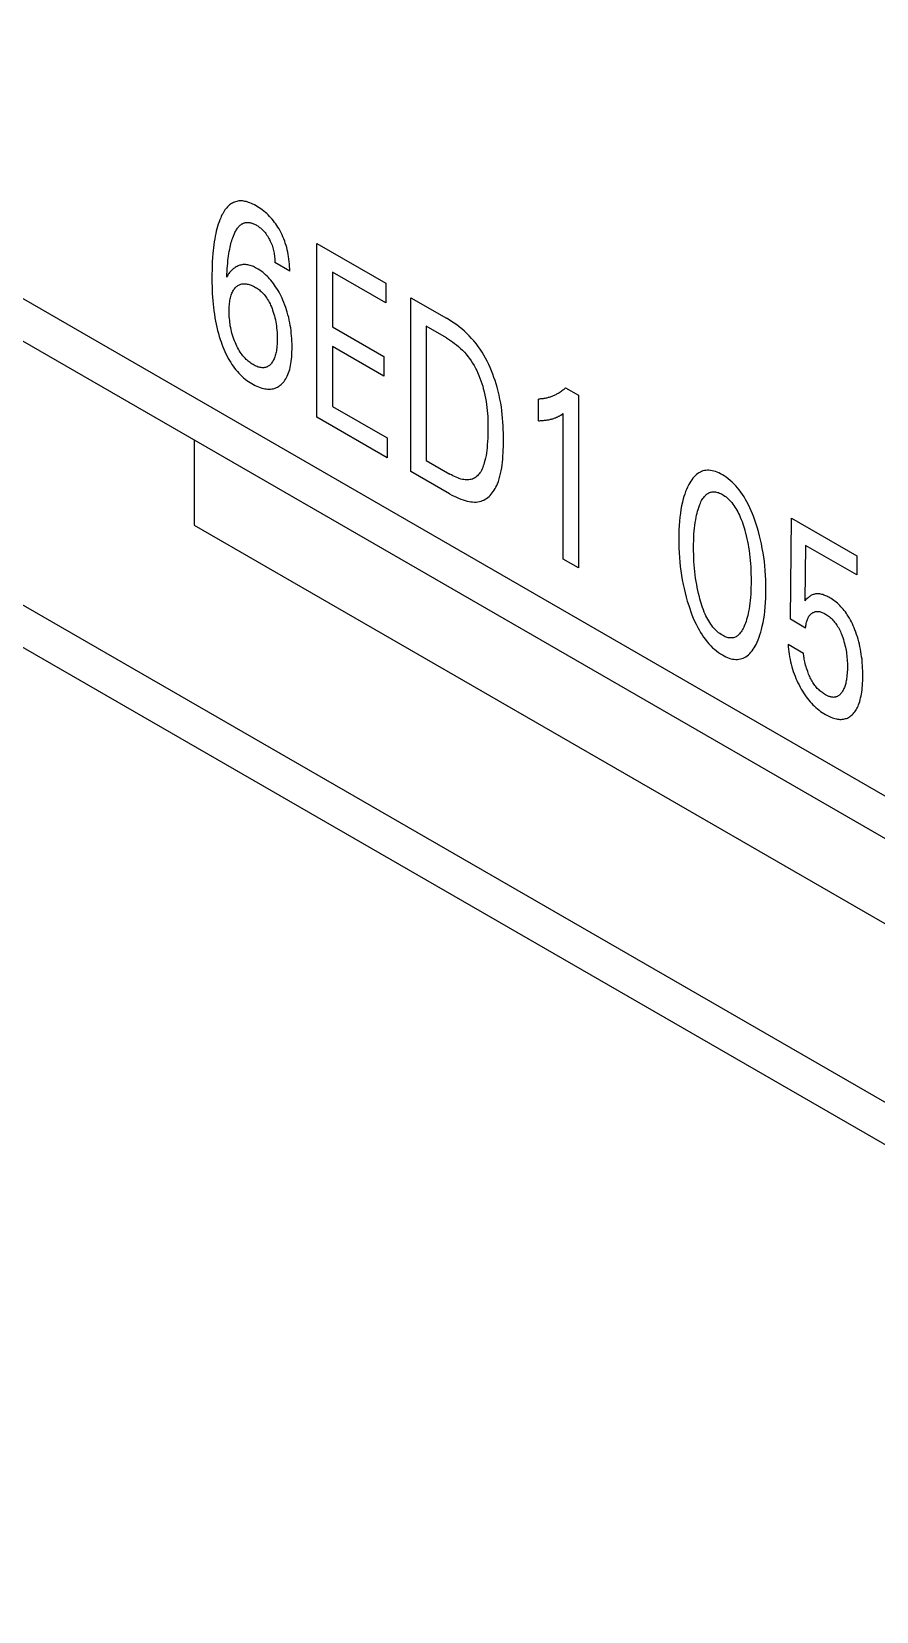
# Model space of a CAD drawing. Extents: x 0 to 420, y 0 to 297.
# Drawn here: x 208.87 to 215.61, y 114.76 to 127.38 of the extents above; entities that cross this region are included whole.
import ezdxf

# ---------------------------------------------------------------- set-up
doc = ezdxf.new("R2010")
doc.units = 0
doc.header["$LTSCALE"] = 23.1
doc.layers.add('40000_ISO', color=7, linetype='CONTINUOUS')

msp = doc.modelspace()

# ---------------------------------------------------------------- linework, layer by layer
at = {"layer": '40000_ISO', "color": 7, "linetype": 'CONTINUOUS'}
for p, q in [((152.677, 157.648), (226.923, 114.782)), ((232.933, 108.863), (158.687, 151.729)), ((233.14, 108.405), (158.894, 151.271)), ((211.145, 125.688), (211.694, 125.371)), ((211.145, 124.3), (211.145, 125.688)), ((210.927, 125.467), (210.809, 125.535)), ((211.694, 125.213), (211.268, 125.459)), ((211.268, 125.459), (211.268, 125.022)), ((211.694, 125.371), (211.694, 125.213)), ((211.894, 125.255), (212.18, 125.09)), ((211.894, 123.867), (211.894, 125.255)), ((211.268, 125.022), (211.678, 124.785)), ((212.18, 124.933), (212.018, 125.027)), ((212.018, 125.027), (212.018, 123.953)), ((211.678, 124.628), (211.268, 124.864)), ((211.268, 124.864), (211.268, 124.386)), ((211.678, 124.785), (211.678, 124.628)), ((213.13, 124.534), (213.232, 124.475)), ((211.268, 124.386), (211.706, 124.134)), ((212.914, 124.272), (212.914, 124.445)), ((213.232, 124.475), (213.232, 123.095)), ((211.706, 123.976), (211.145, 124.3)), ((213.111, 123.165), (213.111, 124.33)), ((210.164, 124.12), (210.164, 123.437)), ((211.706, 124.134), (211.706, 123.976)), ((212.204, 123.688), (211.894, 123.867)), ((212.018, 123.953), (212.205, 123.845)), ((214.927, 122.685), (214.934, 123.492)), ((214.934, 123.492), (215.456, 123.191)), ((210.164, 123.437), (228.549, 112.823)), ((215.047, 123.275), (215.04, 122.833)), ((215.456, 123.039), (215.047, 123.275)), ((213.232, 123.095), (213.111, 123.165)), ((215.456, 123.191), (215.456, 123.039)), ((215.047, 122.615), (214.927, 122.685)), ((214.906, 122.485), (215.03, 122.414))]:
    msp.add_line(p, q, dxfattribs=at)
for points in [[(152.881, 157.192), (152.882, 157.192), (227.13, 114.325)], [(210.927, 125.467), (210.927, 125.485), (210.926, 125.504), (210.925, 125.524), (210.923, 125.543), (210.921, 125.563), (210.918, 125.583), (210.915, 125.601), (210.912, 125.619), (210.908, 125.637), (210.903, 125.655), (210.898, 125.673), (210.892, 125.691), (210.887, 125.708), (210.88, 125.724), (210.873, 125.741), (210.866, 125.757), (210.858, 125.774), (210.85, 125.79), (210.842, 125.804), (210.833, 125.818), (210.825, 125.831), (210.816, 125.844), (210.806, 125.857), (210.797, 125.87), (210.787, 125.882), (210.776, 125.894), (210.766, 125.905), (210.755, 125.916), (210.744, 125.927), (210.733, 125.937), (210.721, 125.947), (210.708, 125.957), (210.696, 125.966), (210.683, 125.974), (210.671, 125.982), (210.658, 125.99), (210.646, 125.996), (210.634, 126.002), (210.622, 126.008), (210.61, 126.013), (210.598, 126.017), (210.588, 126.02), (210.579, 126.023), (210.569, 126.025), (210.56, 126.027), (210.55, 126.028), (210.541, 126.028), (210.532, 126.028), (210.522, 126.028), (210.513, 126.026), (210.504, 126.024), (210.495, 126.022), (210.486, 126.019), (210.478, 126.015), (210.47, 126.011), (210.462, 126.007), (210.455, 126.002), (210.447, 125.996), (210.439, 125.989), (210.431, 125.982), (210.424, 125.974), (210.417, 125.965), (210.41, 125.956), (210.404, 125.946), (210.398, 125.937), (210.392, 125.926), (210.386, 125.916), (210.381, 125.905), (210.376, 125.894), (210.369, 125.877), (210.363, 125.86), (210.357, 125.842), (210.351, 125.824), (210.346, 125.806), (210.341, 125.787), (210.337, 125.768), (210.332, 125.746), (210.328, 125.724), (210.325, 125.701), (210.321, 125.678), (210.318, 125.654), (210.316, 125.631), (210.314, 125.607), (210.311, 125.575), (210.309, 125.542), (210.308, 125.509), (210.307, 125.476), (210.306, 125.443), (210.306, 125.409), (210.306, 125.374)], [(210.424, 125.42), (210.425, 125.443), (210.427, 125.465), (210.428, 125.487), (210.43, 125.508), (210.432, 125.53), (210.434, 125.551), (210.436, 125.57), (210.439, 125.588), (210.442, 125.607), (210.445, 125.624), (210.448, 125.642), (210.452, 125.66), (210.455, 125.673), (210.458, 125.685), (210.461, 125.698), (210.465, 125.71), (210.469, 125.722), (210.473, 125.734), (210.477, 125.746), (210.48, 125.754), (210.483, 125.761), (210.487, 125.769), (210.49, 125.776), (210.494, 125.783), (210.497, 125.79), (210.501, 125.797), (210.506, 125.803), (210.51, 125.81), (210.515, 125.816), (210.519, 125.821), (210.524, 125.827), (210.528, 125.831), (210.532, 125.834), (210.536, 125.838), (210.54, 125.841), (210.545, 125.844), (210.549, 125.846), (210.554, 125.849), (210.559, 125.851), (210.564, 125.853), (210.569, 125.854), (210.574, 125.856), (210.579, 125.856), (210.585, 125.857), (210.59, 125.857), (210.596, 125.857), (210.602, 125.856), (210.608, 125.855), (210.614, 125.854), (210.62, 125.852), (210.626, 125.851), (210.633, 125.848), (210.639, 125.846), (210.645, 125.843), (210.652, 125.84), (210.658, 125.836), (210.665, 125.832), (210.672, 125.828), (210.679, 125.823), (210.687, 125.817), (210.694, 125.812), (210.701, 125.806), (210.708, 125.799), (210.716, 125.791), (210.723, 125.783), (210.73, 125.775), (210.737, 125.767), (210.743, 125.758), (210.75, 125.749), (210.756, 125.739), (210.761, 125.729), (210.766, 125.72), (210.772, 125.708), (210.777, 125.697), (210.782, 125.686), (210.786, 125.675), (210.79, 125.663), (210.793, 125.653), (210.796, 125.643), (210.798, 125.632), (210.801, 125.622), (210.802, 125.612), (210.804, 125.602), (210.805, 125.59), (210.807, 125.579), (210.808, 125.568), (210.808, 125.556), (210.808, 125.546), (210.809, 125.535)], [(210.946, 124.886), (210.945, 124.907), (210.944, 124.928), (210.942, 124.95), (210.94, 124.972), (210.938, 124.993), (210.935, 125.014), (210.932, 125.034), (210.928, 125.055), (210.924, 125.076), (210.919, 125.097), (210.913, 125.118), (210.908, 125.138), (210.902, 125.157), (210.895, 125.177), (210.888, 125.196), (210.881, 125.216), (210.873, 125.235), (210.866, 125.251), (210.858, 125.267), (210.85, 125.282), (210.842, 125.298), (210.834, 125.313), (210.825, 125.328), (210.815, 125.343), (210.806, 125.356), (210.797, 125.369), (210.787, 125.381), (210.777, 125.394), (210.767, 125.405), (210.757, 125.417), (210.746, 125.427), (210.735, 125.438), (210.723, 125.448), (210.712, 125.458), (210.7, 125.466), (210.688, 125.475), (210.676, 125.482), (210.664, 125.489), (210.655, 125.494), (210.646, 125.499), (210.637, 125.503), (210.629, 125.507), (210.62, 125.51), (210.611, 125.513), (210.602, 125.515), (210.594, 125.517), (210.585, 125.518), (210.577, 125.519), (210.568, 125.52), (210.56, 125.519), (210.552, 125.519), (210.544, 125.518), (210.537, 125.516), (210.529, 125.514), (210.522, 125.512), (210.515, 125.509), (210.507, 125.505), (210.499, 125.501), (210.492, 125.497), (210.485, 125.492), (210.478, 125.487), (210.471, 125.481), (210.465, 125.475), (210.459, 125.469), (210.453, 125.462), (210.447, 125.455), (210.442, 125.449), (210.437, 125.442), (210.432, 125.435), (210.428, 125.428), (210.424, 125.42)], [(210.306, 125.374), (210.307, 125.345), (210.308, 125.317), (210.309, 125.288), (210.311, 125.259), (210.313, 125.229), (210.316, 125.203), (210.319, 125.176), (210.322, 125.149), (210.326, 125.122), (210.33, 125.094), (210.335, 125.067), (210.34, 125.043), (210.345, 125.019), (210.351, 124.994), (210.358, 124.97), (210.365, 124.946), (210.372, 124.921), (210.379, 124.902), (210.385, 124.883), (210.393, 124.863), (210.4, 124.844), (210.409, 124.825), (210.417, 124.806), (210.427, 124.788), (210.437, 124.769), (210.446, 124.753), (210.456, 124.737), (210.466, 124.722), (210.476, 124.707), (210.487, 124.692), (210.498, 124.678), (210.51, 124.664), (210.521, 124.651), (210.534, 124.639), (210.546, 124.627), (210.559, 124.615), (210.572, 124.605), (210.586, 124.594), (210.599, 124.585), (210.612, 124.576), (210.626, 124.568), (210.639, 124.561), (210.652, 124.554), (210.665, 124.548), (210.678, 124.542), (210.691, 124.537), (210.704, 124.533), (210.717, 124.53), (210.728, 124.527), (210.74, 124.526), (210.751, 124.525), (210.762, 124.524), (210.773, 124.525), (210.784, 124.526), (210.794, 124.527), (210.803, 124.53), (210.812, 124.532), (210.821, 124.536), (210.829, 124.54), (210.837, 124.544), (210.844, 124.549), (210.852, 124.555), (210.859, 124.561), (210.867, 124.568), (210.875, 124.577), (210.882, 124.586), (210.889, 124.596), (210.896, 124.606), (210.902, 124.617), (210.907, 124.628), (210.913, 124.641), (210.918, 124.654), (210.923, 124.668), (210.927, 124.682), (210.93, 124.697), (210.934, 124.712), (210.936, 124.728), (210.939, 124.746), (210.941, 124.764), (210.943, 124.783), (210.944, 124.802), (210.945, 124.821), (210.946, 124.841), (210.946, 124.86), (210.946, 124.886)], [(210.773, 124.721), (210.769, 124.717), (210.765, 124.713), (210.76, 124.71), (210.755, 124.707), (210.75, 124.704), (210.745, 124.701), (210.74, 124.699), (210.734, 124.698), (210.727, 124.696), (210.721, 124.695), (210.714, 124.695), (210.707, 124.695), (210.7, 124.696), (210.692, 124.697), (210.684, 124.699), (210.676, 124.701), (210.668, 124.704), (210.66, 124.707), (210.652, 124.711), (210.644, 124.715), (210.635, 124.72), (210.627, 124.725), (210.619, 124.73), (210.611, 124.736), (210.603, 124.742), (210.595, 124.748), (210.587, 124.755), (210.579, 124.762), (210.571, 124.771), (210.563, 124.78), (210.554, 124.789), (210.547, 124.799), (210.539, 124.81), (210.532, 124.82), (210.524, 124.832), (210.517, 124.843), (210.511, 124.856), (210.504, 124.868), (210.499, 124.88), (210.493, 124.893), (210.486, 124.909), (210.481, 124.924), (210.475, 124.94), (210.47, 124.956), (210.466, 124.972), (210.462, 124.986), (210.459, 125.001), (210.456, 125.015), (210.453, 125.029), (210.451, 125.043), (210.449, 125.057), (210.448, 125.073), (210.446, 125.088), (210.445, 125.103), (210.444, 125.119), (210.444, 125.134), (210.444, 125.148), (210.444, 125.161), (210.444, 125.174), (210.445, 125.187), (210.446, 125.199), (210.447, 125.211), (210.449, 125.223), (210.45, 125.235), (210.452, 125.245), (210.454, 125.255), (210.457, 125.264), (210.46, 125.274), (210.463, 125.283), (210.466, 125.291), (210.47, 125.3), (210.474, 125.307), (210.478, 125.314), (210.482, 125.321), (210.487, 125.327), (210.492, 125.333), (210.497, 125.339), (210.503, 125.344)], [(210.503, 125.344), (210.508, 125.348), (210.513, 125.352), (210.519, 125.355), (210.525, 125.358), (210.532, 125.361), (210.538, 125.363), (210.545, 125.365), (210.552, 125.366), (210.558, 125.366), (210.566, 125.367), (210.573, 125.366), (210.58, 125.365), (210.588, 125.364), (210.595, 125.363), (210.604, 125.36), (210.612, 125.358), (210.62, 125.355), (210.629, 125.351), (210.638, 125.347), (210.646, 125.342), (210.655, 125.337), (210.662, 125.333), (210.67, 125.328), (210.677, 125.322), (210.685, 125.317), (210.692, 125.31), (210.7, 125.304), (210.707, 125.297), (210.715, 125.289), (210.723, 125.28), (210.73, 125.271), (210.737, 125.261), (210.744, 125.251), (210.751, 125.241), (210.757, 125.229), (210.764, 125.218), (210.77, 125.206), (210.775, 125.194), (210.781, 125.182), (210.786, 125.169), (210.791, 125.154), (210.796, 125.139), (210.801, 125.124), (210.805, 125.109), (210.809, 125.094), (210.813, 125.078), (210.816, 125.062), (210.819, 125.045), (210.821, 125.029), (210.823, 125.014), (210.825, 124.996), (210.826, 124.978), (210.827, 124.961), (210.828, 124.944), (210.828, 124.927), (210.828, 124.912), (210.827, 124.897), (210.827, 124.883), (210.825, 124.868), (210.824, 124.854), (210.822, 124.841), (210.821, 124.83), (210.819, 124.82), (210.817, 124.811), (210.815, 124.801), (210.812, 124.792), (210.809, 124.783), (210.806, 124.774), (210.803, 124.766), (210.799, 124.759), (210.796, 124.752), (210.792, 124.745), (210.788, 124.739), (210.783, 124.733), (210.779, 124.727), (210.773, 124.721)], [(212.204, 123.688), (212.222, 123.678), (212.24, 123.669), (212.258, 123.661), (212.276, 123.653), (212.293, 123.645), (212.311, 123.639), (212.329, 123.634), (212.344, 123.63), (212.359, 123.626), (212.374, 123.624), (212.388, 123.623), (212.402, 123.622), (212.416, 123.622), (212.43, 123.623), (212.443, 123.626), (212.455, 123.629), (212.467, 123.633), (212.478, 123.638), (212.489, 123.644), (212.499, 123.65), (212.509, 123.658), (212.519, 123.666), (212.528, 123.675), (212.537, 123.685), (212.545, 123.695), (212.553, 123.706), (212.56, 123.717), (212.567, 123.729), (212.574, 123.742), (212.58, 123.754), (212.586, 123.768), (212.593, 123.787), (212.6, 123.807), (212.606, 123.828), (212.611, 123.85), (212.616, 123.872), (212.62, 123.895), (212.623, 123.918), (212.626, 123.941), (212.628, 123.965), (212.63, 123.989), (212.631, 124.014), (212.632, 124.039), (212.633, 124.064), (212.633, 124.089), (212.633, 124.114), (212.633, 124.143), (212.633, 124.172), (212.632, 124.202), (212.631, 124.231), (212.629, 124.261), (212.627, 124.291), (212.624, 124.321), (212.621, 124.352), (212.617, 124.382), (212.612, 124.413), (212.606, 124.444), (212.599, 124.476), (212.592, 124.508), (212.583, 124.54), (212.576, 124.566), (212.567, 124.592), (212.558, 124.618), (212.549, 124.644), (212.539, 124.67), (212.528, 124.696), (212.516, 124.721), (212.504, 124.747), (212.491, 124.771), (212.477, 124.796), (212.463, 124.82), (212.448, 124.843), (212.432, 124.866), (212.415, 124.888), (212.397, 124.909), (212.379, 124.93), (212.36, 124.95), (212.341, 124.969), (212.322, 124.987), (212.302, 125.005), (212.281, 125.021), (212.261, 125.037), (212.241, 125.052), (212.22, 125.065), (212.2, 125.078), (212.18, 125.09)], [(212.18, 124.933), (212.196, 124.923), (212.212, 124.913), (212.228, 124.902), (212.244, 124.89), (212.26, 124.877), (212.276, 124.864), (212.291, 124.85), (212.307, 124.835), (212.322, 124.819), (212.336, 124.803), (212.35, 124.786), (212.363, 124.768), (212.376, 124.75), (212.388, 124.731), (212.399, 124.712), (212.41, 124.692), (212.42, 124.672), (212.429, 124.652), (212.438, 124.632), (212.446, 124.611), (212.454, 124.59), (212.461, 124.569), (212.468, 124.549), (212.473, 124.528), (212.48, 124.502), (212.486, 124.477), (212.491, 124.451), (212.495, 124.426), (212.499, 124.402), (212.502, 124.377), (212.505, 124.353), (212.507, 124.329), (212.508, 124.305), (212.509, 124.282), (212.51, 124.258), (212.51, 124.235), (212.51, 124.212), (212.51, 124.185), (212.509, 124.158), (212.509, 124.132), (212.507, 124.106), (212.505, 124.08), (212.503, 124.054), (212.501, 124.033), (212.498, 124.013), (212.495, 123.993), (212.491, 123.973), (212.486, 123.954), (212.481, 123.935), (212.478, 123.922), (212.473, 123.91), (212.469, 123.897), (212.464, 123.886), (212.458, 123.875), (212.452, 123.864), (212.446, 123.854), (212.44, 123.846), (212.433, 123.838), (212.426, 123.831), (212.419, 123.825), (212.412, 123.819), (212.403, 123.814), (212.395, 123.81), (212.386, 123.806), (212.377, 123.803), (212.368, 123.801), (212.358, 123.8), (212.348, 123.799), (212.338, 123.799), (212.327, 123.8), (212.317, 123.801), (212.306, 123.803), (212.294, 123.806), (212.281, 123.81), (212.269, 123.815), (212.256, 123.82), (212.243, 123.825), (212.23, 123.832), (212.218, 123.838), (212.205, 123.845)], [(213.13, 124.534), (213.124, 124.529), (213.119, 124.524), (213.113, 124.519), (213.107, 124.515), (213.101, 124.51), (213.095, 124.506), (213.089, 124.502), (213.083, 124.497), (213.077, 124.493), (213.07, 124.49), (213.064, 124.486), (213.058, 124.483), (213.052, 124.479), (213.045, 124.476), (213.039, 124.473), (213.032, 124.47), (213.026, 124.468), (213.019, 124.465), (213.012, 124.463), (213.006, 124.46), (212.999, 124.458), (212.992, 124.456), (212.985, 124.455), (212.978, 124.453), (212.971, 124.451), (212.965, 124.45), (212.957, 124.449), (212.95, 124.448), (212.943, 124.447), (212.936, 124.446), (212.929, 124.446), (212.921, 124.445), (212.914, 124.445)], [(212.914, 124.272), (212.922, 124.272), (212.93, 124.273), (212.938, 124.273), (212.946, 124.274), (212.954, 124.274), (212.962, 124.275), (212.969, 124.276), (212.976, 124.277), (212.983, 124.278), (212.99, 124.279), (212.997, 124.28), (213.004, 124.282), (213.01, 124.283), (213.017, 124.285), (213.023, 124.286), (213.029, 124.288), (213.035, 124.29), (213.04, 124.292), (213.046, 124.294), (213.052, 124.296), (213.057, 124.299), (213.063, 124.301), (213.068, 124.304), (213.074, 124.307), (213.079, 124.309), (213.083, 124.312), (213.088, 124.315), (213.092, 124.317), (213.099, 124.322), (213.105, 124.326), (213.111, 124.33)], [(214.651, 122.484), (214.659, 122.503), (214.668, 122.522), (214.675, 122.541), (214.682, 122.561), (214.688, 122.582), (214.694, 122.603), (214.701, 122.631), (214.707, 122.66), (214.712, 122.689), (214.717, 122.719), (214.721, 122.75), (214.724, 122.785), (214.726, 122.819), (214.728, 122.855), (214.729, 122.891), (214.729, 122.927), (214.729, 122.963), (214.728, 123), (214.726, 123.036), (214.724, 123.074), (214.72, 123.111), (214.717, 123.146), (214.712, 123.181), (214.707, 123.216), (214.701, 123.251), (214.694, 123.287), (214.687, 123.32), (214.679, 123.353), (214.67, 123.386), (214.66, 123.42), (214.649, 123.453), (214.641, 123.478), (214.632, 123.502), (214.623, 123.527), (214.613, 123.551), (214.602, 123.575), (214.59, 123.6), (214.578, 123.623), (214.567, 123.643), (214.555, 123.663), (214.543, 123.682), (214.53, 123.701), (214.517, 123.719), (214.503, 123.736), (214.489, 123.752), (214.474, 123.768), (214.459, 123.782), (214.444, 123.795), (214.429, 123.808), (214.413, 123.82), (214.397, 123.83), (214.382, 123.84), (214.368, 123.847), (214.354, 123.854), (214.34, 123.86), (214.327, 123.865), (214.314, 123.869), (214.3, 123.872), (214.288, 123.875), (214.275, 123.876), (214.262, 123.876), (214.25, 123.875), (214.238, 123.873), (214.227, 123.87), (214.216, 123.866), (214.206, 123.861), (214.195, 123.856), (214.186, 123.85), (214.175, 123.842), (214.165, 123.832), (214.155, 123.822), (214.146, 123.812), (214.137, 123.8), (214.129, 123.788), (214.121, 123.775), (214.114, 123.762), (214.111, 123.758)], [(214.111, 123.758), (214.103, 123.741), (214.095, 123.723), (214.088, 123.705), (214.081, 123.686), (214.075, 123.667), (214.07, 123.647), (214.063, 123.62), (214.056, 123.591), (214.051, 123.562), (214.047, 123.533), (214.043, 123.502), (214.04, 123.469), (214.037, 123.434), (214.035, 123.399), (214.034, 123.364), (214.034, 123.328), (214.034, 123.292), (214.035, 123.255), (214.037, 123.217), (214.04, 123.179), (214.043, 123.141), (214.046, 123.106), (214.051, 123.071), (214.056, 123.035), (214.062, 122.999), (214.069, 122.963), (214.076, 122.93), (214.084, 122.896), (214.093, 122.863), (214.102, 122.829), (214.113, 122.795), (214.121, 122.77), (214.13, 122.745), (214.139, 122.72), (214.15, 122.694), (214.16, 122.669), (214.172, 122.645), (214.185, 122.62), (214.196, 122.6), (214.207, 122.58), (214.22, 122.56), (214.232, 122.541), (214.246, 122.523), (214.26, 122.505), (214.274, 122.488), (214.289, 122.473), (214.304, 122.458), (214.319, 122.445), (214.334, 122.432), (214.35, 122.42), (214.366, 122.409), (214.382, 122.4), (214.396, 122.392), (214.409, 122.385), (214.423, 122.379), (214.437, 122.374), (214.45, 122.37), (214.464, 122.367), (214.477, 122.365), (214.489, 122.364), (214.502, 122.364), (214.514, 122.365), (214.526, 122.368), (214.538, 122.371), (214.549, 122.375), (214.559, 122.38), (214.569, 122.386), (214.579, 122.392), (214.59, 122.401), (214.6, 122.411), (214.61, 122.422), (214.619, 122.433), (214.628, 122.445), (214.636, 122.458), (214.643, 122.471), (214.651, 122.484)], [(214.198, 122.865), (214.192, 122.89), (214.186, 122.914), (214.181, 122.939), (214.177, 122.963), (214.172, 122.988), (214.168, 123.014), (214.165, 123.041), (214.162, 123.067), (214.159, 123.093), (214.157, 123.119), (214.155, 123.147), (214.154, 123.175), (214.153, 123.203), (214.152, 123.231), (214.152, 123.258), (214.152, 123.285), (214.153, 123.312), (214.154, 123.338), (214.155, 123.364), (214.157, 123.39), (214.16, 123.413), (214.162, 123.435), (214.165, 123.458), (214.169, 123.48), (214.173, 123.501), (214.176, 123.517), (214.18, 123.533), (214.184, 123.548), (214.188, 123.563), (214.193, 123.578), (214.198, 123.593), (214.202, 123.603), (214.207, 123.613), (214.211, 123.623), (214.216, 123.633), (214.221, 123.642), (214.227, 123.651), (214.233, 123.659), (214.239, 123.667), (214.246, 123.674), (214.251, 123.679), (214.256, 123.683), (214.261, 123.688), (214.267, 123.691), (214.273, 123.695), (214.279, 123.698), (214.286, 123.7), (214.293, 123.702), (214.3, 123.703), (214.307, 123.704), (214.314, 123.704), (214.321, 123.704), (214.328, 123.703), (214.335, 123.701), (214.343, 123.699), (214.351, 123.697), (214.358, 123.694), (214.366, 123.691), (214.374, 123.687), (214.382, 123.682), (214.391, 123.676), (214.401, 123.67), (214.411, 123.663), (214.42, 123.655), (214.43, 123.646), (214.439, 123.637), (214.448, 123.628), (214.457, 123.617), (214.466, 123.606), (214.474, 123.594), (214.482, 123.582), (214.49, 123.57), (214.498, 123.557), (214.505, 123.544), (214.511, 123.53), (214.518, 123.517), (214.525, 123.5), (214.532, 123.483), (214.539, 123.466), (214.545, 123.449), (214.55, 123.432), (214.556, 123.415), (214.56, 123.398), (214.565, 123.381), (214.567, 123.375)], [(214.567, 123.375), (214.572, 123.352), (214.578, 123.329), (214.582, 123.306), (214.587, 123.283), (214.591, 123.26), (214.595, 123.234), (214.598, 123.208), (214.601, 123.182), (214.604, 123.156), (214.606, 123.131), (214.608, 123.103), (214.609, 123.075), (214.61, 123.048), (214.611, 123.02), (214.611, 122.993), (214.611, 122.966), (214.61, 122.939), (214.609, 122.912), (214.608, 122.886), (214.606, 122.86), (214.604, 122.836), (214.601, 122.813), (214.598, 122.79), (214.595, 122.768), (214.591, 122.746), (214.588, 122.73), (214.584, 122.714), (214.58, 122.698), (214.575, 122.682), (214.571, 122.667), (214.566, 122.653), (214.562, 122.642), (214.557, 122.631), (214.553, 122.621), (214.548, 122.611), (214.543, 122.602), (214.537, 122.592), (214.531, 122.584), (214.525, 122.576), (214.518, 122.568), (214.513, 122.563), (214.508, 122.558), (214.502, 122.554), (214.497, 122.55), (214.491, 122.546), (214.484, 122.543), (214.478, 122.54), (214.471, 122.538), (214.464, 122.537), (214.457, 122.536), (214.45, 122.536), (214.443, 122.536), (214.436, 122.537), (214.428, 122.538), (214.421, 122.54), (214.413, 122.543), (214.405, 122.546), (214.397, 122.549), (214.39, 122.553), (214.382, 122.557), (214.372, 122.563), (214.362, 122.57), (214.352, 122.577), (214.343, 122.585), (214.333, 122.594), (214.324, 122.603), (214.315, 122.613), (214.306, 122.623), (214.297, 122.635), (214.289, 122.647), (214.281, 122.659), (214.273, 122.672), (214.265, 122.685), (214.258, 122.698), (214.251, 122.712), (214.245, 122.726), (214.237, 122.743), (214.23, 122.76), (214.224, 122.778), (214.218, 122.795), (214.212, 122.813), (214.207, 122.83), (214.202, 122.848), (214.198, 122.865)], [(215.499, 122.338), (215.498, 122.351), (215.497, 122.365), (215.494, 122.385), (215.491, 122.405), (215.488, 122.425), (215.484, 122.446), (215.48, 122.467), (215.476, 122.487), (215.471, 122.506), (215.466, 122.525), (215.46, 122.544), (215.454, 122.563), (215.448, 122.582), (215.44, 122.601), (215.434, 122.617), (215.427, 122.633), (215.42, 122.648), (215.412, 122.664), (215.404, 122.679), (215.396, 122.695), (215.387, 122.709), (215.379, 122.721), (215.372, 122.732), (215.364, 122.744), (215.355, 122.755), (215.347, 122.765), (215.338, 122.775), (215.329, 122.785), (215.32, 122.795), (215.311, 122.804), (215.301, 122.813), (215.291, 122.821), (215.281, 122.829), (215.271, 122.836), (215.261, 122.843), (215.251, 122.85), (215.24, 122.856), (215.232, 122.861), (215.224, 122.865), (215.215, 122.869), (215.207, 122.873), (215.199, 122.876), (215.191, 122.879), (215.183, 122.882), (215.175, 122.884), (215.168, 122.885), (215.16, 122.887), (215.153, 122.888), (215.146, 122.888), (215.139, 122.888), (215.132, 122.888), (215.125, 122.887), (215.119, 122.886), (215.112, 122.884), (215.106, 122.882), (215.1, 122.88), (215.094, 122.877), (215.088, 122.874), (215.083, 122.871), (215.078, 122.868), (215.074, 122.864), (215.066, 122.857), (215.058, 122.85), (215.049, 122.842), (215.04, 122.833)], [(215.047, 122.615), (215.048, 122.625), (215.049, 122.634), (215.051, 122.643), (215.052, 122.652), (215.054, 122.661), (215.056, 122.669), (215.058, 122.676), (215.061, 122.683), (215.063, 122.69), (215.066, 122.697), (215.07, 122.703), (215.073, 122.709), (215.077, 122.714), (215.081, 122.719), (215.085, 122.724), (215.09, 122.728), (215.094, 122.732), (215.099, 122.735), (215.104, 122.738), (215.109, 122.74), (215.114, 122.743), (215.119, 122.744), (215.124, 122.746), (215.13, 122.747), (215.135, 122.747), (215.141, 122.748), (215.147, 122.747), (215.153, 122.747), (215.159, 122.746), (215.165, 122.744), (215.172, 122.742), (215.178, 122.74), (215.185, 122.737), (215.191, 122.734), (215.198, 122.731), (215.205, 122.727), (215.212, 122.723), (215.22, 122.718), (215.228, 122.712), (215.235, 122.706), (215.243, 122.7), (215.25, 122.693), (215.258, 122.686), (215.265, 122.679), (215.271, 122.671), (215.278, 122.663), (215.284, 122.655), (215.29, 122.646), (215.296, 122.637), (215.302, 122.628), (215.308, 122.618), (215.314, 122.608), (215.319, 122.597), (215.324, 122.586), (215.329, 122.576), (215.333, 122.565), (215.338, 122.554), (215.343, 122.539), (215.348, 122.523), (215.353, 122.508), (215.357, 122.492), (215.361, 122.477), (215.365, 122.463), (215.367, 122.449), (215.37, 122.435), (215.372, 122.422), (215.374, 122.408), (215.376, 122.394), (215.377, 122.379), (215.378, 122.364), (215.379, 122.35), (215.38, 122.335), (215.38, 122.32), (215.38, 122.306), (215.38, 122.292), (215.38, 122.279), (215.379, 122.265), (215.379, 122.252), (215.377, 122.239)], [(214.906, 122.485), (214.908, 122.466), (214.91, 122.446), (214.912, 122.425), (214.915, 122.405), (214.919, 122.384), (214.923, 122.363), (214.927, 122.344), (214.931, 122.325), (214.937, 122.306), (214.942, 122.287), (214.948, 122.268), (214.955, 122.249), (214.962, 122.231), (214.969, 122.213), (214.977, 122.195), (214.985, 122.177), (214.994, 122.16), (215.003, 122.142), (215.012, 122.126), (215.021, 122.111), (215.031, 122.096), (215.041, 122.081), (215.051, 122.066), (215.062, 122.052), (215.072, 122.039), (215.083, 122.026), (215.094, 122.014), (215.105, 122.002), (215.117, 121.991), (215.129, 121.98), (215.141, 121.969), (215.154, 121.959), (215.166, 121.949), (215.179, 121.941), (215.192, 121.932), (215.205, 121.925), (215.216, 121.918), (215.227, 121.913), (215.238, 121.907), (215.249, 121.903), (215.26, 121.898), (215.27, 121.895), (215.281, 121.892), (215.292, 121.889), (215.302, 121.887), (215.311, 121.886), (215.321, 121.885), (215.33, 121.885), (215.339, 121.886), (215.348, 121.887), (215.357, 121.889), (215.365, 121.891), (215.373, 121.893), (215.38, 121.896), (215.388, 121.9), (215.395, 121.904), (215.401, 121.908), (215.408, 121.913), (215.414, 121.918), (215.42, 121.924), (215.426, 121.93), (215.432, 121.937), (215.439, 121.945), (215.444, 121.954), (215.45, 121.962), (215.455, 121.972), (215.46, 121.981), (215.465, 121.991), (215.469, 122.001), (215.474, 122.014), (215.479, 122.028), (215.483, 122.042), (215.486, 122.057), (215.49, 122.072), (215.492, 122.087), (215.495, 122.102), (215.497, 122.12), (215.499, 122.138), (215.501, 122.157), (215.502, 122.175), (215.503, 122.194), (215.503, 122.214), (215.504, 122.233), (215.504, 122.254), (215.503, 122.274), (215.502, 122.295), (215.501, 122.316), (215.499, 122.338)], [(215.377, 122.239), (215.377, 122.231), (215.376, 122.222), (215.374, 122.212), (215.373, 122.202), (215.371, 122.193), (215.369, 122.183), (215.367, 122.173), (215.364, 122.164), (215.362, 122.155), (215.359, 122.147), (215.356, 122.139), (215.353, 122.132), (215.35, 122.125), (215.346, 122.118), (215.342, 122.111), (215.338, 122.104), (215.335, 122.1), (215.332, 122.096), (215.329, 122.092), (215.326, 122.088), (215.322, 122.084), (215.319, 122.081), (215.315, 122.078), (215.311, 122.075), (215.307, 122.072), (215.303, 122.07), (215.298, 122.067), (215.294, 122.066), (215.289, 122.064), (215.284, 122.063), (215.279, 122.062), (215.274, 122.062), (215.269, 122.061), (215.264, 122.062), (215.258, 122.062), (215.253, 122.063), (215.248, 122.064), (215.243, 122.065), (215.237, 122.067), (215.232, 122.069), (215.227, 122.071), (215.221, 122.073), (215.216, 122.076), (215.21, 122.079), (215.205, 122.082), (215.197, 122.086), (215.19, 122.091), (215.183, 122.096), (215.175, 122.102), (215.168, 122.107), (215.161, 122.113), (215.154, 122.12), (215.147, 122.126), (215.14, 122.133), (215.134, 122.141), (215.127, 122.148), (215.121, 122.156), (215.115, 122.164), (215.109, 122.173), (215.103, 122.181), (215.098, 122.19), (215.093, 122.199), (215.088, 122.209), (215.083, 122.218), (215.079, 122.228), (215.074, 122.237), (215.07, 122.247), (215.066, 122.257), (215.063, 122.267), (215.058, 122.28), (215.054, 122.293), (215.05, 122.306), (215.047, 122.319), (215.044, 122.331), (215.041, 122.344), (215.038, 122.355), (215.036, 122.365), (215.035, 122.376), (215.033, 122.386), (215.032, 122.395), (215.031, 122.405), (215.03, 122.414)]]:
    msp.add_lwpolyline(points, dxfattribs=at)

doc.saveas('drawing.dxf')
